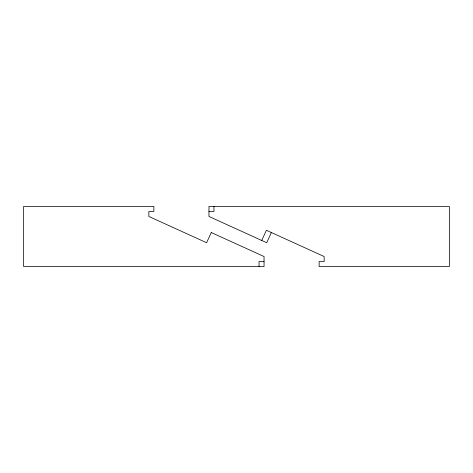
<?xml version="1.0" encoding="UTF-8"?>
<svg xmlns="http://www.w3.org/2000/svg" width="473" height="473" viewBox="0 0 473 473"><rect width="100%" height="100%" fill="white"/><g stroke="black" fill="none" stroke-linecap="round" stroke-linejoin="round"><path stroke-width="0.71" d="M261.752 240.467L266.382 230.274L324.147 256.532L324.147 261.539L319.133 261.539L319.133 266.547L449.35 266.547L449.35 206.453L208.954 206.453L208.954 216.468L266.719 242.726L271.348 232.533M208.954 211.461L213.962 211.461L213.962 206.453M264.046 261.539L259.038 261.539L259.038 266.547M211.248 232.533L206.618 242.726L148.853 216.468L148.853 211.461L153.867 211.461L153.867 206.453L23.65 206.453L23.65 266.547L264.046 266.547L264.046 256.532L211.248 232.533"/></g></svg>
